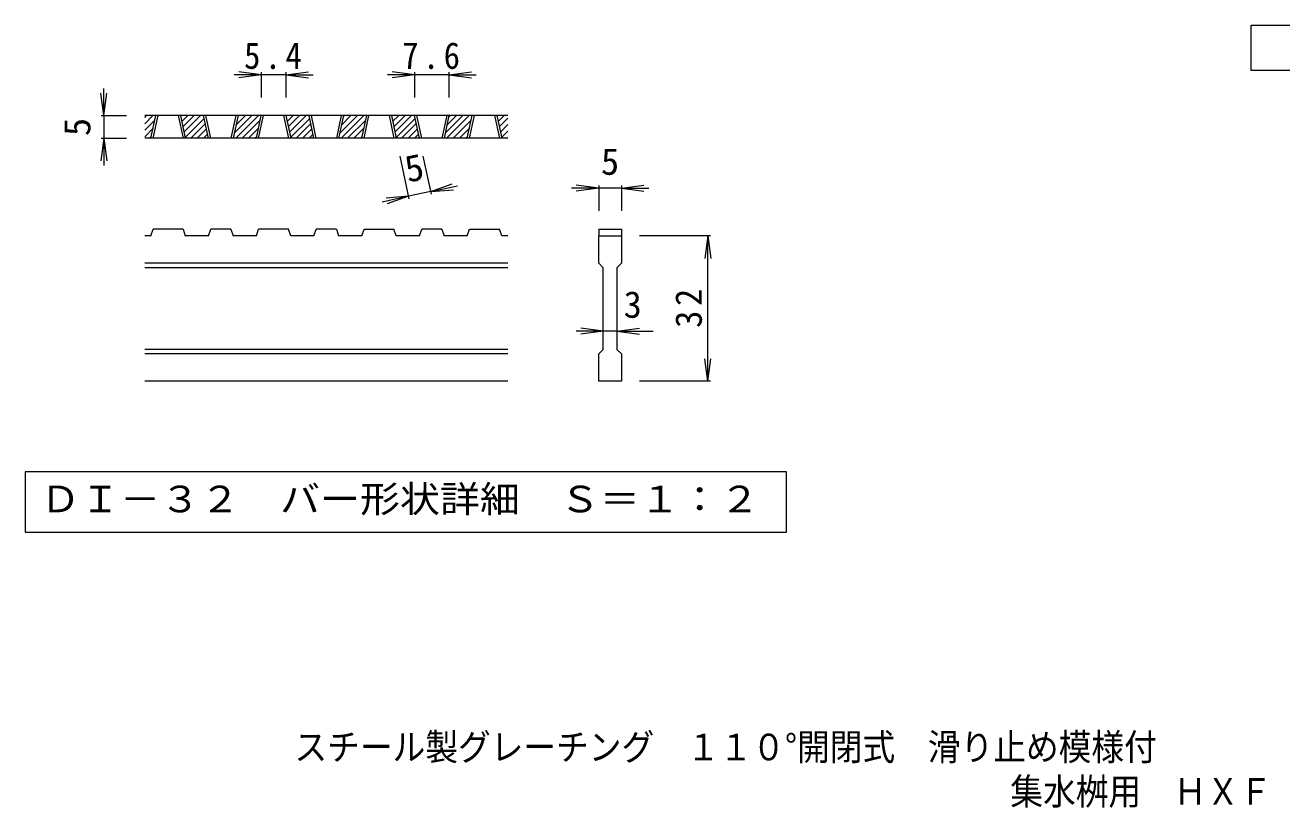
# Model space of a CAD drawing. Units: millimetres on the paper, enlarged 6 times, with parts at other scales. Extents: x -951 to 876, y -823 to 799.
# Drawn here: x -690 to 140, y -823 to -305 of the extents above; entities that cross this region are included whole.
import ezdxf
from ezdxf.enums import TextEntityAlignment as Align

# ---------------------------------------------------------------- set-up
doc = ezdxf.new("R2010")
doc.units = ezdxf.units.MM
doc.header["$LTSCALE"] = 6
for name, color, linetype, lineweight in [('D-0_通り芯', 3, 'Continuous', 9), ('D-4_寸法', 7, 'Continuous', 9), ('F-4_F-4ﾚｲﾔ', 2, 'Continuous', 9)]:
    doc.layers.add(name, color=color, linetype=linetype, lineweight=lineweight)
doc.layers.add('F-5_F-5ﾚｲﾔ', color=2, linetype='Continuous')
doc.styles.add('ＭＳ ゴシック', font='')
doc.styles.get('ＭＳ ゴシック').set_extended_font_data('MS Gothic')

msp = doc.modelspace()

# ---------------------------------------------------------------- linework, layer by layer
at = {"layer": 'D-0_通り芯'}
for p, q in [((-611.022, -370.643), (-605.582, -365.203)), ((-611.022, -366.401), (-609.825, -365.203)), ((-371.022, -365.203), (-611.022, -365.203)), ((-606.896, -380.204), (-603.686, -365.203)), ((-605.396, -380.204), (-602.186, -365.203)), ((-588.896, -365.203), (-585.686, -380.204)), ((-587.396, -365.203), (-584.186, -380.204)), ((-587.293, -365.682), (-586.815, -365.203)), ((-586.546, -369.177), (-582.572, -365.203)), ((-585.798, -372.672), (-578.329, -365.203)), ((-585.05, -376.167), (-574.087, -365.203)), ((-568.846, -380.204), (-572.056, -365.203)), ((-567.346, -380.204), (-570.556, -365.203)), ((-550.846, -365.203), (-554.056, -380.204)), ((-549.346, -365.203), (-552.556, -380.204)), ((-551.851, -376.909), (-540.146, -365.203)), ((-550.903, -380.204), (-535.903, -365.203)), ((-550.696, -371.511), (-544.388, -365.203)), ((-549.541, -366.114), (-548.631, -365.203)), ((-537.217, -380.204), (-534.007, -365.203)), ((-535.717, -380.204), (-532.507, -365.203)), ((-519.217, -365.203), (-516.007, -380.204)), ((-517.717, -365.203), (-514.507, -380.204)), ((-517.614, -365.682), (-517.135, -365.203)), ((-516.866, -369.177), (-512.893, -365.203)), ((-516.118, -372.672), (-508.65, -365.203)), ((-515.371, -376.167), (-504.407, -365.203)), ((-499.167, -380.204), (-502.377, -365.203)), ((-497.667, -380.204), (-500.877, -365.203)), ((-481.167, -365.203), (-484.377, -380.204)), ((-479.667, -365.203), (-482.877, -380.204)), ((-482.172, -376.909), (-470.466, -365.203)), ((-481.224, -380.204), (-466.224, -365.203)), ((-481.017, -371.511), (-474.709, -365.203)), ((-479.862, -366.114), (-478.952, -365.203)), ((-467.537, -380.204), (-464.327, -365.203)), ((-466.037, -380.204), (-462.827, -365.203)), ((-449.537, -365.203), (-446.327, -380.204)), ((-448.037, -365.203), (-444.827, -380.204)), ((-447.935, -365.682), (-447.456, -365.203)), ((-447.187, -369.177), (-443.213, -365.203)), ((-446.439, -372.672), (-438.971, -365.203)), ((-445.691, -376.167), (-434.728, -365.203)), ((-429.488, -380.204), (-432.698, -365.203)), ((-427.988, -380.204), (-431.198, -365.203)), ((-411.488, -365.203), (-414.698, -380.204)), ((-409.988, -365.203), (-413.198, -380.204)), ((-412.493, -376.909), (-400.787, -365.203)), ((-411.545, -380.204), (-396.544, -365.203)), ((-411.338, -371.511), (-405.03, -365.203)), ((-410.183, -366.114), (-409.272, -365.203)), ((-397.858, -380.204), (-394.648, -365.203)), ((-396.358, -380.204), (-393.148, -365.203)), ((-379.858, -365.203), (-376.648, -380.204)), ((-378.358, -365.203), (-375.148, -380.204)), ((-378.256, -365.682), (-377.777, -365.203)), ((-377.508, -369.177), (-373.534, -365.203)), ((-611.022, -374.886), (-604.325, -368.189)), ((-611.022, -379.129), (-605.48, -373.586)), ((-584.302, -379.661), (-571.666, -367.026)), ((-580.602, -380.204), (-570.918, -370.52)), ((-546.66, -380.204), (-534.646, -368.189)), ((-542.418, -380.204), (-535.801, -373.586)), ((-514.623, -379.661), (-501.987, -367.026)), ((-510.922, -380.204), (-501.239, -370.52)), ((-476.981, -380.204), (-464.966, -368.189)), ((-472.739, -380.204), (-466.121, -373.586)), ((-444.944, -379.661), (-432.308, -367.026)), ((-441.243, -380.204), (-431.56, -370.52)), ((-407.302, -380.204), (-395.287, -368.189)), ((-403.059, -380.204), (-396.442, -373.586)), ((-376.76, -372.672), (-371.022, -366.934)), ((-376.012, -376.167), (-371.022, -371.177)), ((-371.022, -380.204), (-611.022, -380.204)), ((-607.854, -380.204), (-606.635, -378.984)), ((-576.359, -380.204), (-570.171, -374.015)), ((-572.116, -380.204), (-569.423, -377.51)), ((-538.175, -380.204), (-536.956, -378.984)), ((-506.68, -380.204), (-500.491, -374.015)), ((-502.437, -380.204), (-499.743, -377.51)), ((-468.496, -380.204), (-467.277, -378.984)), ((-437, -380.204), (-430.812, -374.015)), ((-432.758, -380.204), (-430.064, -377.51)), ((-398.817, -380.204), (-397.597, -378.984)), ((-375.264, -379.661), (-371.022, -375.419)), ((-371.564, -380.204), (-371.022, -379.662)), ((-606.896, -444.703), (-611.022, -444.703)), ((-606.896, -444.703), (-605.396, -440.204)), ((-585.686, -440.204), (-605.396, -440.204)), ((-585.686, -440.204), (-584.186, -444.703)), ((-568.846, -444.703), (-584.186, -444.703)), ((-568.846, -444.703), (-567.346, -440.204)), ((-554.056, -440.204), (-567.346, -440.204)), ((-554.056, -440.204), (-552.556, -444.703)), ((-537.217, -444.703), (-552.556, -444.703)), ((-537.217, -444.703), (-535.717, -440.204)), ((-516.007, -440.204), (-535.717, -440.204)), ((-514.507, -444.703), (-516.007, -440.204)), ((-499.167, -444.703), (-514.507, -444.703)), ((-499.167, -444.703), (-497.667, -440.204)), ((-484.377, -440.204), (-497.667, -440.204)), ((-484.377, -440.204), (-482.877, -444.703)), ((-467.537, -444.703), (-482.877, -444.703)), ((-467.537, -444.703), (-466.037, -440.204)), ((-466.037, -440.204), (-446.327, -440.204)), ((-444.827, -444.703), (-446.327, -440.204)), ((-429.488, -444.703), (-444.827, -444.703)), ((-429.488, -444.703), (-427.988, -440.204)), ((-414.698, -440.204), (-427.988, -440.204)), ((-414.698, -440.204), (-413.198, -444.703)), ((-397.858, -444.703), (-413.198, -444.703)), ((-397.858, -444.703), (-396.358, -440.204)), ((-396.358, -440.204), (-376.648, -440.204)), ((-375.148, -444.703), (-376.648, -440.204)), ((-371.022, -444.703), (-375.148, -444.703)), ((-311.022, -440.204), (-296.022, -440.204)), ((-311.022, -440.204), (-311.022, -444.703)), ((-311.022, -444.703), (-296.022, -444.703)), ((-311.022, -462.703), (-311.022, -444.703)), ((-296.022, -440.204), (-296.022, -444.703)), ((-296.022, -444.703), (-296.022, -462.703)), ((-371.022, -462.703), (-611.022, -462.703)), ((-311.022, -462.703), (-308.022, -465.703)), ((-299.022, -465.703), (-296.022, -462.703)), ((-371.022, -465.703), (-611.022, -465.703)), ((-299.022, -465.703), (-299.022, -519.703)), ((-371.022, -519.704), (-611.022, -519.704)), ((-371.022, -522.703), (-611.022, -522.703)), ((-299.022, -519.703), (-296.022, -522.703)), ((-296.022, -522.703), (-296.022, -540.703)), ((-371.022, -540.703), (-611.022, -540.703)), ((-296.022, -540.703), (-311.022, -540.703))]:
    msp.add_line(p, q, dxfattribs=at)
msp.add_lwpolyline([(-311.022, -540.703), (-311.022, -522.703), (-308.022, -519.703), (-308.022, -465.703)], dxfattribs=at)
at = {"layer": 'D-0_通り芯', "color": 7}
msp.add_lwpolyline([(-690.014, -600.703), (-690.014, -640.574), (-187.03, -640.574), (-187.03, -600.703)], close=True, dxfattribs=at)
at = {"layer": 'D-4_寸法'}
for p, q in [((-534.007, -338.203), (-552.007, -338.203)), ((-534.007, -338.203), (-548.878, -336.245)), ((-534.007, -338.203), (-548.878, -340.161)), ((-534.007, -336.403), (-534.007, -353.203)), ((-517.717, -338.203), (-534.007, -338.203)), ((-517.717, -338.203), (-502.845, -336.245)), ((-517.717, -336.403), (-517.717, -353.203)), ((-517.717, -338.203), (-502.845, -340.161)), ((-517.717, -338.203), (-499.717, -338.203)), ((-432.698, -338.203), (-450.698, -338.203)), ((-432.698, -338.203), (-447.57, -336.245)), ((-432.698, -338.203), (-447.57, -340.161)), ((-432.698, -336.403), (-432.698, -353.203)), ((-409.988, -338.203), (-432.698, -338.203)), ((-409.988, -338.203), (-395.116, -336.245)), ((-409.988, -336.403), (-409.988, -353.203)), ((-409.988, -338.203), (-395.116, -340.161)), ((-409.988, -338.203), (-391.988, -338.203)), ((-638.022, -365.203), (-638.022, -347.203)), ((-638.022, -365.203), (-639.98, -350.332)), ((-638.022, -365.203), (-636.064, -350.332)), ((-639.822, -365.203), (-623.022, -365.203)), ((-638.022, -365.203), (-638.022, -380.204)), ((-638.022, -380.204), (-639.98, -395.075)), ((-639.822, -380.204), (-623.022, -380.204)), ((-638.022, -380.204), (-636.064, -395.075)), ((-638.022, -380.204), (-638.022, -398.204)), ((-436.246, -420.306), (-442.316, -391.938)), ((-421.578, -417.167), (-426.977, -391.938)), ((-421.955, -415.407), (-407.822, -410.38)), ((-421.955, -415.407), (-404.353, -411.64)), ((-421.955, -415.407), (-407.002, -414.209)), ((-311.022, -413.204), (-329.022, -413.204)), ((-311.022, -413.204), (-325.894, -411.246)), ((-311.022, -413.204), (-325.894, -415.161)), ((-311.022, -411.404), (-311.022, -428.204)), ((-296.022, -413.204), (-311.022, -413.204)), ((-296.022, -413.204), (-281.15, -411.246)), ((-296.022, -411.404), (-296.022, -428.204)), ((-296.022, -413.204), (-281.15, -415.161)), ((-296.022, -413.204), (-278.022, -413.204)), ((-436.622, -418.545), (-454.224, -422.312)), ((-436.622, -418.545), (-451.575, -419.743)), ((-436.622, -418.545), (-450.755, -423.572)), ((-421.955, -415.407), (-436.622, -418.545)), ((-237.222, -444.703), (-284.022, -444.703)), ((-239.022, -444.703), (-240.98, -459.575)), ((-239.022, -444.703), (-237.064, -459.575)), ((-239.022, -540.703), (-239.022, -444.703)), ((-308.022, -507.703), (-322.894, -505.745)), ((-299.022, -507.703), (-284.151, -505.745)), ((-308.022, -507.703), (-326.022, -507.703)), ((-308.022, -507.703), (-322.894, -509.661)), ((-299.022, -507.703), (-308.022, -507.703)), ((-299.022, -507.703), (-284.151, -509.661)), ((-299.022, -507.703), (-275.022, -507.703)), ((-239.022, -540.703), (-240.98, -525.832)), ((-239.022, -540.703), (-237.064, -525.832)), ((-237.222, -540.703), (-284.022, -540.703))]:
    msp.add_line(p, q, dxfattribs=at)
at = {"layer": 'F-4_F-4ﾚｲﾔ'}
msp.add_lwpolyline([(119.959, -335.42), (119.959, -305.42), (254.959, -305.42), (254.959, -335.42)], close=True, dxfattribs=at)

# ---------------------------------------------------------------- texts
at = {"layer": 'D-0_通り芯', "color": 2, "style": 'ＭＳ ゴシック', "width": 1.1}
msp.add_text('ＤＩ－３２\u3000バー形状詳細\u3000Ｓ＝１：２', height=17.6, dxfattribs=at).set_placement((-680.022, -632.639), align=Align.BOTTOM_LEFT)
at = {"layer": 'D-4_寸法', "color": 2, "style": 'ＭＳ ゴシック'}
for rotation, p in [(90, (-641.622, -378.703)), (12.079, (-435.909, -414.711))]:
    msp.add_text('5', height=17.6, rotation=rotation, dxfattribs=at).set_placement(p, align=Align.BOTTOM_LEFT)
for s, p in [('5', (-309.522, -409.604)), ('3', (-294.522, -504.103))]:
    msp.add_text(s, height=17.6, dxfattribs=at).set_placement(p, align=Align.BOTTOM_LEFT)
at = {"layer": 'D-4_寸法', "color": 2, "char_height": 17.6, "attachment_point": 7, "style": 'ＭＳ ゴシック'}
for s, insert in [('\\T1.27;\\W0.9;5.4', (-545.362, -334.603)), ('\\T1.27;\\W0.9;7.6', (-440.843, -334.603))]:
    msp.add_mtext(s, dxfattribs=dict(at, insert=insert))
at = {"layer": 'D-4_寸法', "color": 2, "insert": (-242.622, -505.453), "char_height": 17.6, "attachment_point": 7, "rotation": 90, "style": 'ＭＳ ゴシック'}
msp.add_mtext('\\T1.27;\\W0.95;32', dxfattribs=at)
at = {"layer": 'F-5_F-5ﾚｲﾔ', "style": 'ＭＳ ゴシック', "width": 0.9}
for s, p in [('スチール製グレーチング\u3000１１０°開閉式\u3000滑り止め模様付', (-512.046, -796.524)), ('集水桝用\u3000ＨＸＦ\u3000４５３２', (-39.071, -825.907))]:
    msp.add_text(s, height=17.6, dxfattribs=at).set_placement(p, align=Align.BOTTOM_LEFT)

doc.saveas('drawing.dxf')
